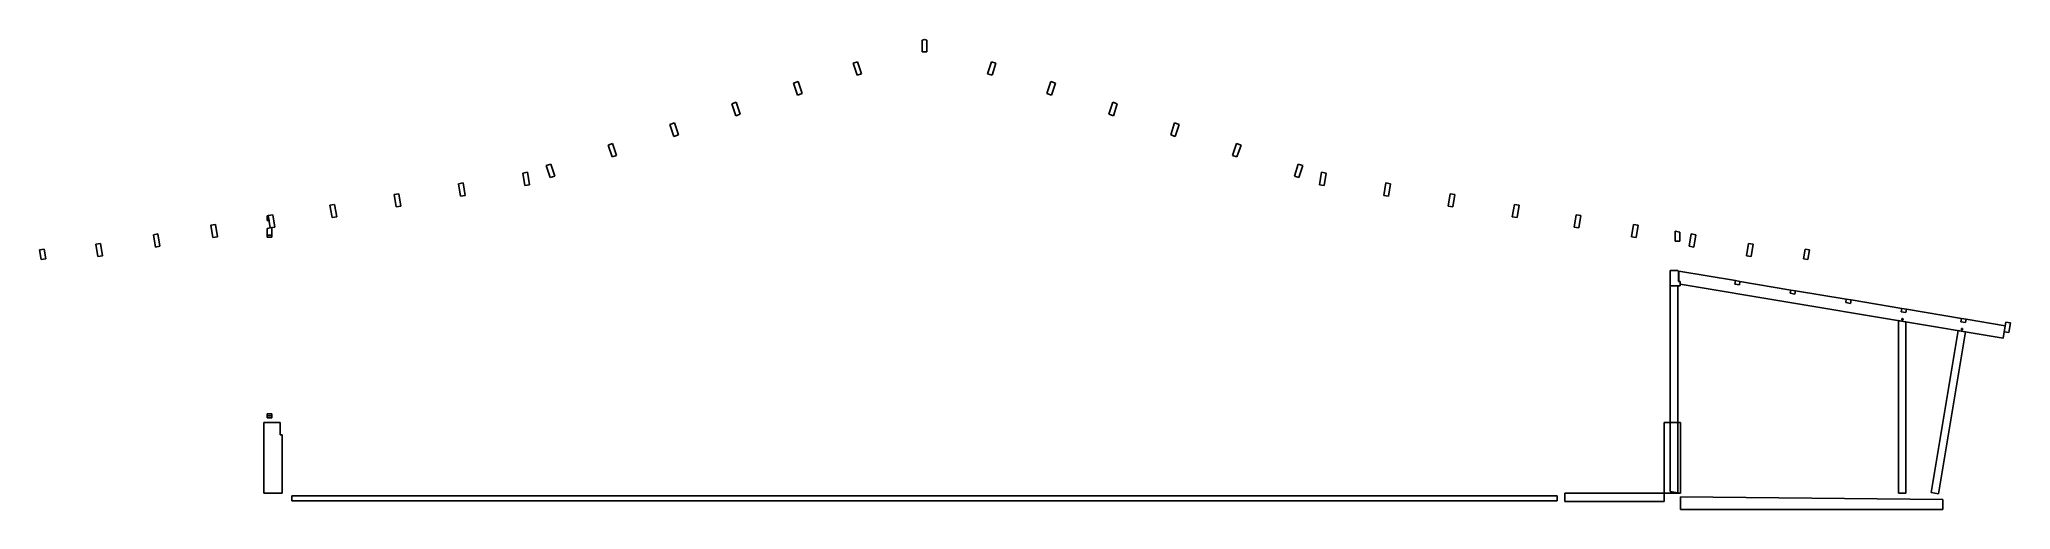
# Model space of a CAD drawing. Extents: x -1424 to 28, y -197 to 149.
import ezdxf

# ---------------------------------------------------------------- set-up
doc = ezdxf.new("R2010")
doc.units = 0
doc.header["$MEASUREMENT"] = 0
doc.layers.add('SECTIONCUTEDGES', color=7, linetype='CONTINUOUS')

msp = doc.modelspace()

# ---------------------------------------------------------------- linework, layer by layer
at = {"layer": 'SECTIONCUTEDGES'}
for p, q in [((-772, 148.8), (-773.7, 148.2)), ((-773.7, 148.2), (-773.7, 139.6)), ((-770.2, 148.2), (-772, 148.8)), ((-770.2, 139.6), (-770.2, 148.2)), ((-821.3, 132.4), (-824.6, 131.3)), ((-824.6, 131.3), (-821.7, 122.5)), ((-818.3, 123.6), (-821.3, 132.4)), ((-773.7, 139.6), (-770.2, 139.6)), ((-722.7, 132.4), (-725.7, 123.6)), ((-719.4, 131.3), (-722.7, 132.4)), ((-722.3, 122.5), (-719.4, 131.3)), ((-865.1, 117.8), (-868.5, 116.7)), ((-868.5, 116.7), (-865.5, 107.9)), ((-862.2, 109), (-865.1, 117.8)), ((-821.7, 122.5), (-818.3, 123.6)), ((-725.7, 123.6), (-722.3, 122.5)), ((-678.9, 117.8), (-681.8, 109)), ((-675.5, 116.7), (-678.9, 117.8)), ((-678.5, 107.9), (-675.5, 116.7)), ((-910.7, 102.6), (-914, 101.5)), ((-907.7, 93.8), (-910.7, 102.6)), ((-865.5, 107.9), (-862.2, 109)), ((-681.8, 109), (-678.5, 107.9)), ((-633.3, 102.6), (-636.2, 93.8)), ((-630, 101.5), (-633.3, 102.6)), ((-956.2, 87.4), (-959.5, 86.3)), ((-953.3, 78.6), (-956.2, 87.4)), ((-914, 101.5), (-911.1, 92.7)), ((-911.1, 92.7), (-907.7, 93.8)), ((-636.2, 93.8), (-632.9, 92.7)), ((-632.9, 92.7), (-630, 101.5)), ((-587.8, 87.4), (-590.7, 78.6)), ((-584.5, 86.3), (-587.8, 87.4)), ((-959.5, 86.3), (-956.6, 77.5)), ((-956.6, 77.5), (-953.3, 78.6)), ((-590.7, 78.6), (-587.4, 77.5)), ((-587.4, 77.5), (-584.5, 86.3)), ((-1001.7, 72.2), (-1005.1, 71.1)), ((-1005.1, 71.1), (-1002.1, 62.4)), ((-1002.1, 62.4), (-998.8, 63.5)), ((-998.8, 63.5), (-1001.7, 72.2)), ((-542.2, 72.2), (-545.2, 63.5)), ((-545.2, 63.5), (-541.9, 62.4)), ((-538.9, 71.1), (-542.2, 72.2)), ((-541.9, 62.4), (-538.9, 71.1)), ((-1064.4, 51.1), (-1067.9, 50.5)), ((-1067.9, 50.5), (-1066.4, 41.4)), ((-1062.9, 41.9), (-1064.4, 51.1)), ((-1047.3, 57.1), (-1050.6, 56)), ((-1050.6, 56), (-1047.7, 47.2)), ((-1047.7, 47.2), (-1044.4, 48.3)), ((-1044.4, 48.3), (-1047.3, 57.1)), ((-496.7, 57.1), (-499.6, 48.3)), ((-499.6, 48.3), (-496.3, 47.2)), ((-493.4, 56), (-496.7, 57.1)), ((-496.3, 47.2), (-493.4, 56)), ((-479.6, 51.1), (-481.1, 41.9)), ((-476.1, 50.5), (-479.6, 51.1)), ((-477.6, 41.4), (-476.1, 50.5)), ((-1159.1, 35.3), (-1162.6, 34.7)), ((-1162.6, 34.7), (-1161.1, 25.6)), ((-1157.6, 26.2), (-1159.1, 35.3)), ((-1111.8, 43.2), (-1115.2, 42.6)), ((-1115.2, 42.6), (-1113.7, 33.5)), ((-1113.7, 33.5), (-1110.3, 34)), ((-1110.3, 34), (-1111.8, 43.2)), ((-1066.4, 41.4), (-1062.9, 41.9)), ((-481.1, 41.9), (-477.6, 41.4)), ((-432.2, 43.2), (-433.7, 34)), ((-433.7, 34), (-430.3, 33.5)), ((-428.8, 42.6), (-432.2, 43.2)), ((-430.3, 33.5), (-428.8, 42.6)), ((-384.9, 35.3), (-386.4, 26.2)), ((-381.4, 34.7), (-384.9, 35.3)), ((-382.9, 25.6), (-381.4, 34.7)), ((-1256.2, 19.1), (-1256.2, 15.6)), ((-1255.4, 19.1), (-1256.2, 19.1)), ((-1256.2, 15.6), (-1254.8, 15.6)), ((-1252, 19.8), (-1255.5, 19.2)), ((-1255.5, 19.2), (-1253.9, 10.1)), ((-1254.8, 15.6), (-1255.4, 19.1)), ((-1250.5, 10.7), (-1252, 19.8)), ((-1206.5, 27.4), (-1209.9, 26.8)), ((-1209.9, 26.8), (-1208.4, 17.7)), ((-1208.4, 17.7), (-1204.9, 18.3)), ((-1204.9, 18.3), (-1206.5, 27.4)), ((-1161.1, 25.6), (-1157.6, 26.2)), ((-386.4, 26.2), (-382.9, 25.6)), ((-337.5, 27.4), (-339.1, 18.3)), ((-339.1, 18.3), (-335.6, 17.7)), ((-334.1, 26.8), (-337.5, 27.4)), ((-335.6, 17.7), (-334.1, 26.8)), ((-292, 19.8), (-293.5, 10.7)), ((-288.5, 19.2), (-292, 19.8)), ((-290.1, 10.1), (-288.5, 19.2)), ((-1336.6, 5.7), (-1340, 5.1)), ((-1340, 5.1), (-1338.5, -4)), ((-1335.1, -3.4), (-1336.6, 5.7)), ((-1294.3, 12.7), (-1297.7, 12.2)), ((-1297.7, 12.2), (-1296.2, 3.1)), ((-1296.2, 3.1), (-1292.8, 3.6)), ((-1292.8, 3.6), (-1294.3, 12.7)), ((-1252.7, 10.3), (-1256.2, 9.7)), ((-1256.2, 9.7), (-1256.2, 4.8)), ((-1256.2, 4.8), (-1252.7, 4.8)), ((-1252.7, 4.8), (-1256.2, 4.8)), ((-1256.2, 4.8), (-1256.2, 3.3)), ((-1256.2, 3.3), (-1252.7, 3.3)), ((-1253.9, 10.1), (-1250.5, 10.7)), ((-1252.7, 4.8), (-1252.7, 10.3)), ((-1252.7, 3.3), (-1252.7, 4.8)), ((-293.5, 10.7), (-290.1, 10.1)), ((-249.7, 12.7), (-251.2, 3.6)), ((-251.2, 3.6), (-247.8, 3.1)), ((-246.3, 12.2), (-249.7, 12.7)), ((-247.8, 3.1), (-246.3, 12.2)), ((-215.7, 7.1), (-219.2, 7.7)), ((-219.2, 7.7), (-219.2, 0.4)), ((-219.2, 0.4), (-215.7, 0.4)), ((-215.7, 0.4), (-215.7, 7.1)), ((-207.4, 5.7), (-208.9, -3.4)), ((-204, 5.1), (-207.4, 5.7)), ((-205.5, -4), (-204, 5.1)), ((-1420.5, -5.5), (-1423.9, -6.1)), ((-1423.9, -6.1), (-1422.7, -13.2)), ((-1422.7, -13.2), (-1419.3, -12.6)), ((-1419.3, -12.6), (-1420.5, -5.5)), ((-1378.9, -1.3), (-1382.3, -1.9)), ((-1382.3, -1.9), (-1380.8, -11)), ((-1380.8, -11), (-1377.4, -10.5)), ((-1377.4, -10.5), (-1378.9, -1.3)), ((-1338.5, -4), (-1335.1, -3.4)), ((-208.9, -3.4), (-205.5, -4)), ((-165.1, -1.3), (-166.6, -10.5)), ((-166.6, -10.5), (-163.2, -11)), ((-161.7, -1.9), (-165.1, -1.3)), ((-163.2, -11), (-161.7, -1.9)), ((-123.5, -5.5), (-124.7, -12.6)), ((-124.7, -12.6), (-121.3, -13.2)), ((-120.1, -6.1), (-123.5, -5.5)), ((-121.3, -13.2), (-120.1, -6.1)), ((-222.7, -21.2), (-222.7, -32.4)), ((-217.2, -21.2), (-222.7, -21.2)), ((-217.2, -21.7), (-217.2, -21.2)), ((-216.6, -21.8), (-217.2, -21.7)), ((-216.6, -29.4), (-216.6, -21.8)), ((-216.5, -21.8), (-216.5, -29.4)), ((-174.8, -28.7), (-216.5, -21.8)), ((-175.2, -31.2), (-174.8, -28.7)), ((-174.8, -28.7), (-175.2, -31.2)), ((-171.4, -29.3), (-174.8, -28.7)), ((-222.7, -32.4), (-222.7, -183.9)), ((-217.2, -32.4), (-222.7, -32.4)), ((-222.7, -32.4), (-215.5, -32.4)), ((-217.2, -184.8), (-217.2, -32.4)), ((-215.5, -29.4), (-216.6, -29.4)), ((-216.5, -29.4), (-215.5, -29.4)), ((-215.5, -29.4), (-215.5, -31.3)), ((-215.5, -32.4), (-215.5, -29.4)), ((-215.4, -31.4), (-215.5, -31.3)), ((-215.4, -31.4), (22.5, -71)), ((-171.8, -31.8), (-175.2, -31.2)), ((-175.2, -31.2), (-171.8, -31.8)), ((-171.4, -29.3), (-171.8, -31.8)), ((-171.8, -31.8), (-171.4, -29.3)), ((-134, -35.6), (-171.4, -29.3)), ((-134.4, -38), (-134, -35.6)), ((-134, -35.6), (-134.4, -38)), ((-130.9, -38.6), (-134.4, -38)), ((-134.4, -38), (-130.9, -38.6)), ((-130.5, -36.1), (-134, -35.6)), ((-130.5, -36.1), (-130.9, -38.6)), ((-130.9, -38.6), (-130.5, -36.1)), ((-93.1, -42.4), (-130.5, -36.1)), ((-93.5, -44.8), (-93.1, -42.4)), ((-93.1, -42.4), (-93.5, -44.8)), ((-89.6, -42.9), (-93.1, -42.4)), ((-89.6, -42.9), (-90, -45.4)), ((-90, -45.4), (-89.6, -42.9)), ((-52.2, -49.2), (-89.6, -42.9)), ((-90, -45.4), (-93.5, -44.8)), ((-93.5, -44.8), (-90, -45.4)), ((-52.2, -49.2), (-52.6, -51.6)), ((-52.6, -51.6), (-52.2, -49.2)), ((-52.6, -51.6), (-49.2, -52.2)), ((-49.2, -52.2), (-52.6, -51.6)), ((-52.3, -57.1), (-52.2, -57)), ((-52.2, -57.2), (-52.3, -57.1)), ((-48.8, -49.8), (-52.2, -49.2)), ((-52.2, -56.9), (-52.2, -56.8)), ((-52.2, -56.8), (-52.1, -56.8)), ((-52.2, -57), (-52.2, -56.9)), ((-52.2, -57), (-52.2, -57)), ((-52.2, -57.3), (-52.2, -57.2)), ((-52.2, -57.4), (-52.2, -57.3)), ((-52.2, -57.3), (-52.2, -57.3)), ((-52.1, -57.5), (-52.2, -57.4)), ((-52.1, -56.8), (-52, -56.7)), ((-52, -57.5), (-52.1, -57.5)), ((-52, -56.7), (-51.9, -56.6)), ((-52, -56.7), (-52, -56.7)), ((-52, -57.6), (-52, -57.5)), ((-51.9, -57.6), (-52, -57.6)), ((-51.9, -56.6), (-51.8, -56.6)), ((-51.8, -57.6), (-51.9, -57.6)), ((-51.8, -56.6), (-51.8, -56.6)), ((-51.8, -56.6), (-51.7, -56.6)), ((-51.7, -57.6), (-51.8, -57.6)), ((-51.8, -57.6), (-51.8, -57.6)), ((-51.7, -56.6), (-51.6, -56.6)), ((-51.6, -57.6), (-51.7, -57.6)), ((-51.6, -56.6), (-51.5, -56.7)), ((-51.5, -57.6), (-51.6, -57.6)), ((-51.5, -56.7), (-51.5, -56.7)), ((-51.5, -56.7), (-51.4, -56.8)), ((-51.4, -57.5), (-51.5, -57.5)), ((-51.5, -57.5), (-51.5, -57.6)), ((-51.4, -56.8), (-51.3, -56.8)), ((-51.3, -57.4), (-51.4, -57.5)), ((-51.3, -56.8), (-51.3, -56.9)), ((-51.3, -56.9), (-51.3, -57)), ((-51.3, -57), (-51.3, -57)), ((-51.3, -57), (-51.3, -57.1)), ((-51.3, -57.1), (-51.3, -57.2)), ((-51.3, -57.2), (-51.3, -57.3)), ((-51.3, -57.3), (-51.3, -57.3)), ((-51.3, -57.3), (-51.3, -57.4)), ((-49.2, -52.2), (-48.8, -49.8)), ((-48.8, -49.8), (-49.2, -52.2)), ((-8.3, -56.5), (-48.8, -49.8)), ((-8.7, -59), (-8.3, -56.5)), ((-8.3, -56.5), (-8.7, -59)), ((-4.9, -57.1), (-8.3, -56.5)), ((-4.9, -57.1), (-5.3, -59.5)), ((-5.3, -59.5), (-4.9, -57.1)), ((24, -61.9), (-4.9, -57.1)), ((-49.2, -59.1), (-54.7, -58.1)), ((-54.7, -58.1), (-54.7, -185.2)), ((-49.2, -185.2), (-49.2, -59.1)), ((-10.8, -65.5), (-30.7, -184.7)), ((-25.3, -185.6), (-5.4, -66.4)), ((-5.4, -66.4), (-10.8, -65.5)), ((-5.3, -59.5), (-8.7, -59)), ((-8.7, -59), (-5.3, -59.5)), ((-8.4, -64.4), (-8.3, -64.3)), ((-8.4, -64.4), (-8.4, -64.4)), ((-8.4, -64.5), (-8.4, -64.4)), ((-8.3, -64.6), (-8.4, -64.5)), ((-8.3, -64.2), (-8.3, -64.1)), ((-8.3, -64.1), (-8.2, -64.1)), ((-8.3, -64.3), (-8.3, -64.2)), ((-8.3, -64.7), (-8.3, -64.6)), ((-8.2, -64.8), (-8.3, -64.7)), ((-8.3, -64.7), (-8.3, -64.7)), ((-8.2, -64.1), (-8.2, -64)), ((-8.2, -64), (-8.1, -64)), ((-8.1, -64.9), (-8.2, -64.8)), ((-8.2, -64.8), (-8.2, -64.8)), ((-8.1, -64), (-8, -64)), ((-8, -64.9), (-8.1, -64.9)), ((-8, -64), (-8, -63.9)), ((-8, -63.9), (-7.9, -63.9)), ((-7.9, -64.9), (-8, -64.9)), ((-8, -64.9), (-8, -64.9)), ((-7.9, -63.9), (-7.8, -63.9)), ((-7.8, -64.9), (-7.9, -64.9)), ((-7.8, -63.9), (-7.7, -64)), ((-7.7, -64.9), (-7.8, -64.9)), ((-7.7, -64), (-7.6, -64)), ((-7.6, -64.9), (-7.7, -64.9)), ((-7.6, -64), (-7.6, -64)), ((-7.6, -64), (-7.5, -64.1)), ((-7.5, -64.8), (-7.6, -64.8)), ((-7.6, -64.8), (-7.6, -64.9)), ((-7.5, -64.1), (-7.5, -64.1)), ((-7.5, -64.1), (-7.4, -64.2)), ((-7.4, -64.7), (-7.5, -64.7)), ((-7.5, -64.7), (-7.5, -64.8)), ((-7.4, -64.2), (-7.4, -64.3)), ((-7.4, -64.3), (-7.4, -64.4)), ((-7.4, -64.4), (-7.4, -64.5)), ((-7.4, -64.4), (-7.4, -64.4)), ((-7.4, -64.5), (-7.4, -64.6)), ((-7.4, -64.6), (-7.4, -64.7)), ((22.5, -71), (24, -61.9)), ((24.5, -59.2), (23.3, -66.3)), ((23.3, -66.3), (26.7, -66.9)), ((27.9, -59.7), (24.5, -59.2)), ((26.7, -66.9), (27.9, -59.7)), ((-1252.7, -126.7), (-1256.2, -126.7)), ((-1256.2, -126.7), (-1256.2, -128.2)), ((-1252.7, -128.2), (-1256.2, -128.2)), ((-1256.2, -128.2), (-1256.2, -129.7)), ((-1256.2, -128.2), (-1252.7, -128.2)), ((-1256.2, -129.7), (-1252.7, -129.7)), ((-1252.7, -128.2), (-1252.7, -126.7)), ((-1252.7, -129.7), (-1252.7, -128.2)), ((-1258.5, -133.2), (-1258.5, -185.2)), ((-1246.5, -133.2), (-1258.5, -133.2)), ((-1246.5, -142.2), (-1246.5, -133.2)), ((-1245, -142.2), (-1246.5, -142.2)), ((-1245, -185.2), (-1245, -142.2)), ((-215.2, -133.2), (-227.2, -133.2)), ((-227.2, -133.2), (-227.2, -185.2)), ((-215.2, -185.2), (-215.2, -133.2)), ((-1258.5, -185.2), (-1245, -185.2)), ((-1238, -187.2), (-1238, -190.7)), ((-306, -187.2), (-1238, -187.2)), ((-306, -190.7), (-306, -187.2)), ((-300.5, -185.2), (-300.5, -191.2)), ((-227.2, -185.2), (-300.5, -185.2)), ((-227.2, -191.2), (-227.2, -185.2)), ((-227.2, -185.2), (-215.2, -185.2)), ((-222.7, -183.9), (-217.2, -184.8)), ((-215.2, -187.7), (-215.2, -197.2)), ((-22, -189.7), (-215.2, -187.7)), ((-54.7, -185.2), (-49.2, -185.2)), ((-30.7, -184.7), (-25.3, -185.6)), ((-1238, -190.7), (-306, -190.7)), ((-300.5, -191.2), (-227.2, -191.2)), ((-215.2, -197.2), (-22, -197.2)), ((-22, -197.2), (-22, -189.7))]:
    msp.add_line(p, q, dxfattribs=at)

doc.saveas('drawing.dxf')
